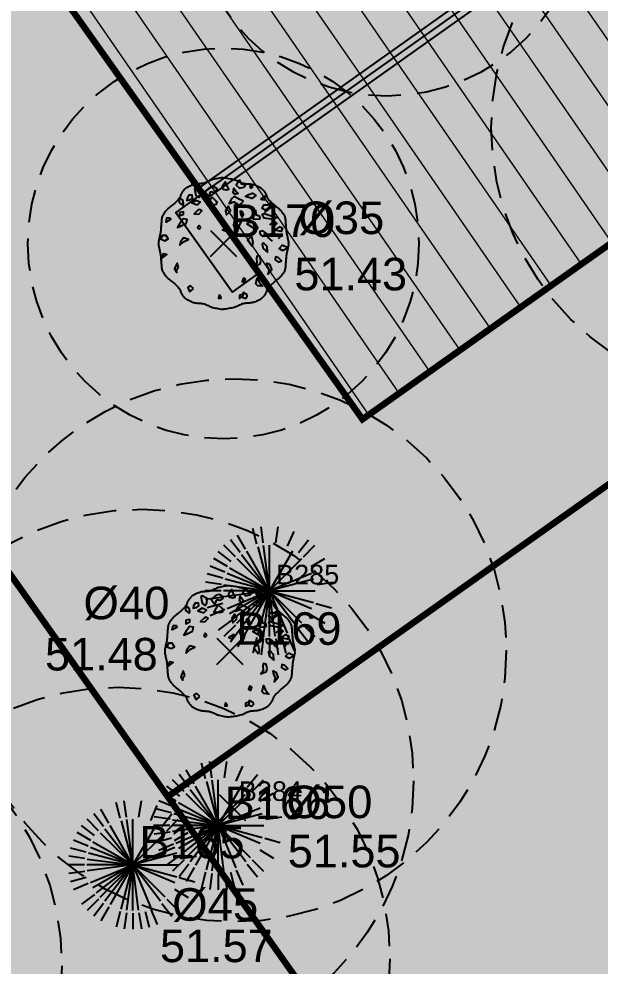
# Model space of a CAD drawing. Header units: metres. Extents: x 394605 to 1395358, y 4171135 to 6406139.
# Drawn here: x 1394499.71 to 1394508.63, y 4172471.21 to 4172485.75 of the extents above; entities that cross this region are included whole.
import ezdxf
from ezdxf.enums import TextEntityAlignment as Align

# ---------------------------------------------------------------- set-up
doc = ezdxf.new("R2010")
doc.units = ezdxf.units.M
doc.header["$LTSCALE"] = 2
doc.header["$PDMODE"] = 3
doc.header["$PDSIZE"] = 0.2
doc.linetypes.add('CACHE', pattern=[0.375, 0.25, -0.125])
doc.layers.add('C-Hab', color=7, linetype='Continuous', true_color=0xfbfcc5)
doc.layers.add('H-bati', color=7, linetype='Continuous', true_color=0x857b3d)
doc.layers.add('C-Lot', color=7, linetype='Continuous', true_color=0xeaddbe, transparency=0.5)
for name, color, linetype in [('P-Lot', 250, 'Continuous'), ('T-POINTS LEVES 2024', 7, 'Continuous'), ('T-POINTS LEVES ALTITUDES', 150, 'Continuous'), ('T-POINTS LEVES MATRICULE', 5, 'Continuous'), ('T-POINTS LEVEVES PURGE', 7, 'Continuous'), ('T-SECTION AH', 3, 'Continuous'), ('T-VEGETATION', 108, 'Continuous'), ('T-VEGETATION-TEXTE', 1, 'Continuous')]:
    doc.layers.add(name, color=color, linetype=linetype)
doc.styles.add('Arial', font='arial.ttf')
doc.styles.add('Arial 1.0', font='arial.ttf', dxfattribs={"width": 0.99, "height": 0.2})
pattern_1 = [(266.5102305065259, (379432.3446980148, 6438839.854039512), (0.5704402578887047, -0.03478738535544174), [])]

# ---------------------------------------------------------------- blocks, each defined once
blk = doc.blocks.new('TCPOINT')
at = {"color": 0}
blk.add_point((0, 0), dxfattribs=at)
at = {"layer": 'T-POINTS LEVES ALTITUDES', "style": 'Arial 1.0', "width": 0.99}
blk.add_attdef('ALT', text='', height=0.3, dxfattribs=at).set_placement((0.1, -0.1), align=Align.TOP_LEFT)
at = {"layer": 'T-POINTS LEVES MATRICULE', "style": 'Arial 1.0', "width": 0.99}
blk.add_attdef('MAT', (0.1, 0.1), '', height=0.3, dxfattribs=at)
blk = doc.blocks.new('v045')
at = {"color": 0, "linetype": 'Continuous'}
for p, q in [((-0.1937500000000227, 0.7156250000000455), (-0.2562500000000227, 0.9562500000000114)), ((-0.1000000000000227, 0.7359375000000341), (-0.1312500000000227, 0.9828125000000227)), ((0.09375, 0.7359375000000341), (0.1312500000000227, 0.9828125000000227)), ((0.2749999999999773, 0.6843750000000455), (0.375, 0.9140625)), ((-0.4500000000000455, 0.5890625000000114), (-0.6000000000000227, 0.7859375000000455)), ((-0.3687499999999773, 0.6421875000000341), (-0.4937499999999773, 0.8578125000000227)), ((0.4437500000000227, 0.5890625000000114), (0.6000000000000227, 0.7859375000000455)), ((-0.5874999999999773, 0.453125), (-0.7875000000000227, 0.6046875000000114)), ((-0.5249999999999773, 0.5250000000000341), (-0.7000000000000455, 0.7015625000000227)), ((0.5187499999999545, 0.5250000000000341), (0.6937500000000227, 0.7015625000000227)), ((-0.6437499999999545, 0.3734375000000227), (-0.8562500000000455, 0.4968750000000455)), ((0.6375000000000455, 0.3734375000000227), (0.8500000000000227, 0.4968750000000455)), ((-0.6875, 0.2859375000000455), (-0.9125000000000227, 0.3812500000000227)), ((-0.71875, 0.1953125), (-0.9562499999999545, 0.2593750000000341)), ((-0.7437499999999773, 0), (-0.9937499999999773, 0)), ((-0.7374999999999545, 0.1000000000000227), (-0.9812500000000455, 0.1328125)), ((0.7312500000000455, 0.1000000000000227), (0.9750000000000227, 0.1328125)), ((-0.7374999999999545, -0.0999999999999659), (-0.9812500000000455, -0.1328125)), ((-0.71875, -0.1953125), (-0.9562499999999545, -0.2593749999999773)), ((-0.6875, -0.2874999999999659), (-0.9125000000000227, -0.3828125)), ((0.7124999999999773, -0.1953125), (0.9500000000000455, -0.2593749999999773)), ((0.6375000000000455, -0.3734374999999659), (0.8500000000000227, -0.4984374999999659)), ((-0.5874999999999773, -0.4546874999999773), (-0.7875000000000227, -0.6046874999999545)), ((-0.5249999999999773, -0.5265624999999545), (-0.7000000000000455, -0.7015624999999659)), ((0.5187499999999545, -0.5265624999999545), (0.6937500000000227, -0.7015624999999659)), ((-0.4500000000000455, -0.5906249999999886), (-0.6000000000000227, -0.7874999999999659)), ((-0.3687499999999773, -0.6437499999999545), (-0.4937499999999773, -0.859375)), ((-0.1937500000000227, -0.7171874999999659), (-0.2562500000000227, -0.9562499999999545)), ((0.1875, -0.7171874999999659), (0.25, -0.9562499999999545)), ((0.2749999999999773, -0.6859374999999659), (0.375, -0.9156249999999773)), ((0.4437500000000227, -0.5906249999999886), (0.6000000000000227, -0.7874999999999659)), ((-0.1000000000000227, -0.7374999999999545), (-0.1312500000000227, -0.9828124999999659)), ((0, -0.7406249999999659), (0, -0.9890624999999886)), ((0.09375, -0.7374999999999545), (0.1312500000000227, -0.9828124999999659))]:
    blk.add_line(p, q, dxfattribs=at)
at = {"color": 0, "linetype": 'Continuous', "flags": 128}
for points in [[(-0.7000000000000455, 0.09062500000004547), (0, 0), (-0.3500000000000227, 0.6078125000000227)], [(-0.1812499999999773, 0.6765625000000455), (0, 0), (-0.6124999999999545, 0.3500000000000227)], [(0, 0.0078125), (0, 0), (-0.09375, 0.6953125)], [(0.3500000000000227, 0.6078125000000227), (0, 0), (0, 0.7015625000000227)], [(-0.5, 0.4953125000000114), (0, 0), (-0.6812499999999773, 0.1812500000000341)], [(-0.4312499999999773, 0.5562500000000341), (0, 0), (-0.6499999999999773, 0.2687500000000114)], [(0.6437499999999545, 0.2687500000000114), (0, 0), (0.4937499999999773, 0.4953125000000114)], [(0.6749999999999545, 0.1812500000000341), (0, 0), (0.7000000000000455, 0)], [(-0.5, -0.4968749999999886), (0, 0), (-0.7062499999999545, 0)], [(-0.6499999999999773, -0.2687499999999545), (0, 0), (-0.7000000000000455, -0.0921874999999659)], [(-0.1812499999999773, -0.6781249999999659), (0, 0), (-0.6124999999999545, -0.3515625)], [(-0.5562499999999773, -0.4281249999999659), (0, 0), (-0.3500000000000227, -0.6078124999999659)], [(-0.09375, -0.6953125), (0, 0), (-0.4312499999999773, -0.5578124999999545)], [(0, -0.7015624999999659), (0, 0), (-0.01250000000004547, 0)], [(0.4249999999999545, -0.5578124999999545), (0, 0), (0.6437499999999545, -0.2687499999999545)], [(0.4937499999999773, -0.4968749999999886), (0, 0), (0.6749999999999545, -0.1812499999999773)], [(0.08749999999997726, -0.6953125), (0, 0), (0.2687499999999545, -0.6484375)], [(0.006250000000022737, 0), (0, 0), (0, -0.009374999999977263)]]:
    blk.add_lwpolyline(points, dxfattribs=at)
blk = doc.blocks.new('v025')
blk.add_line((0, 0), (0, 0))
at = {"color": 0, "linetype": 'Continuous'}
blk.add_line((0.6658450745636628, -0.3376806967657444), (0.6995950745637174, -0.4079931967657444), dxfattribs=at)
at = {"color": 0, "linetype": 'Continuous', "flags": 128}
for points in [[(-0.002404925436280791, 1.010006803234262), (-0.0188050454637505, 1.008544183206823), (-0.03772162639654653, 1.006245657829595), (-0.05841649951037198, 1.0032452291602), (-0.08015149608092997, 0.9996768992562011), (-0.102188447384151, 0.9956746701752763), (-0.1237891846955108, 0.9913725439749896), (-0.1442155392908262, 0.9869045227130187), (-0.162729342445914, 0.9824046084468705), (-0.1785924254362499, 0.9780068032342797), (-0.1903041023909964, 0.9738940631793866), (-0.2035636188519447, 0.9683386790916302), (-0.2179327032140463, 0.9617649050861132), (-0.2329730838724799, 0.9545969952781661), (-0.2482464892223106, 0.9472592037829486), (-0.2633146476584898, 0.9401757847157342), (-0.2777392875761961, 0.9337709921917394), (-0.2910821373703811, 0.928469080326181), (-0.3029049254363372, 0.9246943032342756), (-0.3160216092496739, 0.922014433549748), (-0.331398581129065, 0.9200365957582335), (-0.3483887217325901, 0.9185565717527879), (-0.3663449117188975, 0.9173701434262966), (-0.3846200317462944, 0.9162730926718154), (-0.4025669624733155, 0.9150612013824002), (-0.4195385845583814, 0.9135302514509931), (-0.4348877786599132, 0.9114760247705931), (-0.4479674254363317, 0.908694303234256), (-0.4605134645310045, 0.9049163111217808), (-0.4748866641194809, 0.8999784681862479), (-0.4905021476585034, 0.8940843495305444), (-0.506775038605042, 0.8874375302575572), (-0.5231204604157256, 0.8802415854702303), (-0.5389535365474103, 0.8727000902712803), (-0.5536893904568387, 0.8650166197637645), (-0.5667431456009808, 0.8573947490504565), (-0.577529925436238, 0.8500380532342433), (-0.5848918938861516, 0.8438738085497448), (-0.5928886359987473, 0.8361523364990262), (-0.6012614069177289, 0.8272492800861073), (-0.6097514617873685, 0.8175402823151785), (-0.6181000557518246, 0.8074009861903733), (-0.6260484439548009, 0.7972070347157114), (-0.6333378815405695, 0.7873340708954402), (-0.6397096236530615, 0.7781577377335793), (-0.6449049254363217, 0.7700536782342624), (-0.6483631730357047, 0.7634981012452613), (-0.6517560914170417, 0.7556009604701899), (-0.65511094395481, 0.7467510161972086), (-0.6584549940233728, 0.7373370287143644), (-0.6618155049973211, 0.7277477583097038), (-0.665219740251132, 0.7183719652712739), (-0.6686949631591688, 0.7095984098871781), (-0.6722684370960224, 0.7018158524455202), (-0.6759674254362835, 0.6954130532342333), (-0.6847966435433364, 0.6837404280627766), (-0.6959715406626401, 0.6710274222328962), (-0.7088979809917646, 0.6576375902712925), (-0.722981828728507, 0.6439344867047794), (-0.7376289480699825, 0.630281666060057), (-0.7522452032139881, 0.6170426828638824), (-0.7662364583580938, 0.6045810916430128), (-0.7790085776997557, 0.5932604469242619), (-0.7899674254363163, 0.5834443032342733), (-0.7974823431317191, 0.5769521050175399), (-0.8064108410741255, 0.5697000045374239), (-0.8163285365474167, 0.561884118049079), (-0.8268110468354735, 0.5537005618076591), (-0.8374339892222906, 0.5453454520682612), (-0.8477729809917491, 0.537014905086096), (-0.8574036394279574, 0.5289050371163171), (-0.8659015818149101, 0.5212119644139648), (-0.8728424254362608, 0.5141318032342497), (-0.880152953557058, 0.5056291454839084), (-0.8883127615131343, 0.4954948004907465), (-0.8969766846954599, 0.4841329606416593), (-0.905799558495346, 0.4719478183234287), (-0.9144362183031944, 0.459343565922893), (-0.9225414995103165, 0.4467243958268341), (-0.9297702375075687, 0.4344945004222041), (-0.9357772676859213, 0.4230580720957278), (-0.9402174254363445, 0.4128193032342438), (-0.9434918595926547, 0.4019952077267135), (-0.9461675283170052, 0.3891987613961305), (-0.9483354809917728, 0.3749749745305735), (-0.9500867670000162, 0.3598688574180642), (-0.9515124357243394, 0.3444254203467381), (-0.9527035365474603, 0.3291896736046169), (-0.9537511188519829, 0.3147066274797794), (-0.954746232020625, 0.3015212922603041), (-0.9557799254363317, 0.2901786782342697), (-0.956816705271649, 0.2794071804633518), (-0.9578519418972746, 0.2669291497705899), (-0.9588979809917646, 0.2532336550860919), (-0.959967168234698, 0.2388097653398518), (-0.9610718493046306, 0.2241465494619774), (-0.9622243698808006, 0.2097330763824061), (-0.9634370756421049, 0.1960584150312457), (-0.9647223122675541, 0.1836116343384901), (-0.9660924254362726, 0.1728818032342474), (-0.9676764446406878, 0.1635139191464532), (-0.969820134626957, 0.1527315546060208), (-0.9723609439548682, 0.1409385161971954), (-0.975136321183868, 0.1285386105045063), (-0.9779837148738579, 0.1159356441121417), (-0.9807405735845123, 0.103533423604631), (-0.9832443458752778, 0.09173575556621927), (-0.9853324803059422, 0.0809464465813221), (-0.9868424254362935, 0.07156930323424149), (-0.9881911051344332, 0.0647137219585261), (-0.9903309370961324, 0.05632187525071686), (-0.9928401106215006, 0.04693735878981897), (-0.9952968150109882, 0.03710376825483763), (-0.9972792395651595, 0.02736469932477803), (-0.998365573584465, 0.0182637476787022), (-0.9981340063691277, 0.0103445089955585), (-0.9961627272195983, 0.004150578954408957), (-0.9920299254363272, 0.0002255532342587685), (-0.9961627272195983, -0.00369947248589142), (-0.9981340063691277, -0.009893402527040962), (-0.998365573584465, -0.01781264121018467), (-0.9972792395651595, -0.02691359285626049), (-0.9952968150109882, -0.0366526617863201), (-0.9928401106215006, -0.04648625232130144), (-0.9903309370961324, -0.05587076878219932), (-0.9881911051344332, -0.06426261549000856), (-0.9868424254362935, -0.07111819676572395), (-0.9853324803059422, -0.08049534011280457), (-0.9832443458752778, -0.09128464909770173), (-0.9807405735845123, -0.1030823171361135), (-0.9779837148738579, -0.1154845376436242), (-0.975136321183868, -0.1280875040359888), (-0.9723609439548682, -0.1404874097286779), (-0.969820134626957, -0.1522804481375033), (-0.9676764446406878, -0.1630628126779357), (-0.9660924254362726, -0.1724306967657299), (-0.9647223122675541, -0.1831605278699726), (-0.9634370756421049, -0.1956073085627281), (-0.9622243698808006, -0.2092819699138886), (-0.9610718493046306, -0.2236954429934599), (-0.959967168234698, -0.2383586588713342), (-0.9588979809917646, -0.2527825486175743), (-0.9578519418972746, -0.2664780433020724), (-0.956816705271649, -0.2789560739948342), (-0.9557799254363317, -0.2897275717657521), (-0.954746232020625, -0.3010701857917866), (-0.9537511188519829, -0.3142555210112619), (-0.9527035365474603, -0.3287385671360994), (-0.9515124357243394, -0.3439743138782205), (-0.9500867670000162, -0.3594177509495466), (-0.9483354809917728, -0.374523868062056), (-0.9461675283170052, -0.388747654927613), (-0.9434918595926547, -0.401544101258196), (-0.9402174254363445, -0.4123681967657262), (-0.9357772676859213, -0.4226069656272102), (-0.9297702375075687, -0.4340433939536865), (-0.9225414995103165, -0.4462732893583166), (-0.9144362183031944, -0.4588924594543755), (-0.905799558495346, -0.4714967118549112), (-0.8969766846954599, -0.4836818541731418), (-0.8883127615131343, -0.4950436940222289), (-0.880152953557058, -0.5051780390153908), (-0.8728424254362608, -0.5136806967657321), (-0.8659015818149101, -0.5207608579454472), (-0.8574036394279574, -0.5284539306477996), (-0.8477729809917491, -0.5365637986175784), (-0.8374339892222906, -0.5448943455997437), (-0.8268110468354735, -0.5532494553391416), (-0.8163285365474167, -0.5614330115805615), (-0.8064108410741255, -0.5692488980689063), (-0.7974823431317191, -0.5765009985490224), (-0.7899674254363163, -0.5829931967657558), (-0.7790085776997557, -0.5928093404557444), (-0.7662364583580938, -0.6041299851744952), (-0.7522452032139881, -0.6165915763953649), (-0.7376289480699825, -0.6298305595915394), (-0.722981828728507, -0.6434833802362618), (-0.7088979809917646, -0.657186483802775), (-0.6959715406626401, -0.6705763157643787), (-0.6847966435433364, -0.683289321594259), (-0.6759674254362835, -0.6949619467657158), (-0.6722684370960224, -0.7013647459770027), (-0.6686949631591688, -0.7091473034186606), (-0.665219740251132, -0.7179208588027564), (-0.6618155049973211, -0.7272966518411863), (-0.6584549940233728, -0.7368859222458468), (-0.65511094395481, -0.7462999097286911), (-0.6517560914170417, -0.7551498540016723), (-0.6483631730357047, -0.7630469947767438), (-0.6449049254363217, -0.7696025717657449), (-0.6397096236530615, -0.7777066312650618), (-0.6333378815405695, -0.7868829644269226), (-0.6260484439548009, -0.7967559282471939), (-0.6181000557518246, -0.8069498797218557), (-0.6097514617873685, -0.817089175846661), (-0.6012614069177289, -0.8267981736175898), (-0.5928886359987473, -0.8357012300305087), (-0.5848918938861516, -0.8434227020812273), (-0.577529925436238, -0.8495869467657258), (-0.5667431456009808, -0.856943642581939), (-0.5536893904568387, -0.864565513295247), (-0.5389535365474103, -0.8722489838027627), (-0.5231204604157256, -0.8797904790017128), (-0.506775038605042, -0.8869864237890397), (-0.4905021476585034, -0.8936332430620268), (-0.4748866641194809, -0.8995273617177304), (-0.4605134645310045, -0.9044652046532633), (-0.4479674254363317, -0.9082431967657385), (-0.4348877786599132, -0.9110249183020755), (-0.4195385845583814, -0.9130791449824756), (-0.4025669624733155, -0.9146100949138827), (-0.3846200317462944, -0.9158219862032979), (-0.3663449117188975, -0.9169190369577791), (-0.3483887217325901, -0.9181054652842704), (-0.331398581129065, -0.919585489289716), (-0.3160216092496739, -0.9215633270812305), (-0.3029049254363372, -0.9242431967657581), (-0.2910821373703811, -0.9280179738576635), (-0.2777392875761961, -0.9333198857232219), (-0.2633146476584898, -0.9397246782472166), (-0.2482464892223106, -0.946808097314431), (-0.2329730838724799, -0.9541458888096486), (-0.2179327032140463, -0.9613137986175957), (-0.2035636188519447, -0.9678875726231126), (-0.1903041023909964, -0.9734429567108691), (-0.1785924254362499, -0.9775556967657621), (-0.162729342445914, -0.981953501978353), (-0.1442155392908262, -0.9864534162445011), (-0.1237891846955108, -0.9909214375064721), (-0.102188447384151, -0.9952235637067588), (-0.08015149608092997, -0.9992257927876835), (-0.05841649951037198, -1.002794122691682), (-0.03772162639654653, -1.005794551361078), (-0.0188050454637505, -1.008093076738305), (-0.002404925436280791, -1.009555696765744)], [(0.001970074563701019, 1.010006803234262), (0.01837019459117073, 1.008544183206823), (0.03728677552396675, 1.006245657829595), (0.0579816486377922, 1.0032452291602), (0.0797166452083502, 0.9996768992562011), (0.1017535965115712, 0.9956746701752763), (0.123354333822931, 0.9913725439749896), (0.1437806884182464, 0.9869045227130187), (0.1622944915733342, 0.9824046084468705), (0.1781575745636701, 0.9780068032342797), (0.1898692515184166, 0.9738940631793866), (0.203128767979365, 0.9683386790916302), (0.2174978523414666, 0.9617649050861132), (0.2325382329999002, 0.9545969952781661), (0.2478116383497309, 0.9472592037829486), (0.26287979678591, 0.9401757847157342), (0.2773044367036164, 0.9337709921917394), (0.2906472864978014, 0.928469080326181), (0.3024700745637574, 0.9246943032342756), (0.3155867583770942, 0.922014433549748), (0.3309637302564852, 0.9200365957582335), (0.3479538708600103, 0.9185565717527879), (0.3659100608463177, 0.9173701434262966), (0.3841851808737147, 0.9162730926718154), (0.4021321116007357, 0.9150612013824002), (0.4191037336858017, 0.9135302514509931), (0.4344529277873335, 0.9114760247705931), (0.4070950745636992, 0.8773193032342306), (0.4239700745637265, 0.8506005532342442), (0.4464700745637629, 0.8674755532342715), (0.4352200745637447, 0.9124755532342306), (0.447532574563752, 0.908694303234256), (0.4600786136584247, 0.9049163111217808), (0.4744518132469011, 0.8999784681862479), (0.4900672967859236, 0.8940843495305444), (0.5063401877324623, 0.8874375302575572), (0.5226856095431458, 0.8802415854702303), (0.5385186856748305, 0.8727000902712803), (0.553254539584259, 0.8650166197637645), (0.566308294728401, 0.8573947490504565), (0.5770950745636583, 0.8500380532342433), (0.5844570430135718, 0.8438738085497448), (0.5924537851261675, 0.8361523364990262), (0.6008265560451491, 0.8272492800861073), (0.6093166109147887, 0.8175402823151785), (0.6176652048792448, 0.8074009861903733), (0.6256135930822211, 0.7972070347157114), (0.6329030306679897, 0.7873340708954402), (0.6392747727804817, 0.7781577377335793), (0.644470074563742, 0.7700536782342624), (0.6479283221631249, 0.7634981012452613), (0.6513212405444619, 0.7556009604701899), (0.6546760930822302, 0.7467510161972086), (0.658020143150793, 0.7373370287143644), (0.6613806541247413, 0.7277477583097038), (0.6647848893785522, 0.7183719652712739), (0.668260112286589, 0.7095984098871781), (0.6718335862234426, 0.7018158524455202), (0.6755325745637037, 0.6954130532342333), (0.6843617926707566, 0.6837404280627766), (0.6955366897900603, 0.6710274222328962), (0.7084631301191848, 0.6576375902712925), (0.7225469778559273, 0.6439344867047794), (0.7371940971974027, 0.630281666060057), (0.7518103523414084, 0.6170426828638824), (0.7658016074855141, 0.6045810916430128), (0.778573726827176, 0.5932604469242619), (0.7895325745637365, 0.5834443032342733), (0.7970474922591393, 0.5769521050175399), (0.8059759902015458, 0.5697000045374239), (0.8158936856748369, 0.561884118049079), (0.8263761959628937, 0.5537005618076591), (0.8369991383497108, 0.5453454520682612), (0.8473381301191694, 0.537014905086096), (0.8569687885553776, 0.5289050371163171), (0.8654667309423303, 0.5212119644139648), (0.872407574563681, 0.5141318032342497), (0.8797181026844783, 0.5056291454839084), (0.8878779106405545, 0.4954948004907465), (0.8965418338228801, 0.4841329606416593), (0.9053647076227662, 0.4719478183234287), (0.9140013674306147, 0.459343565922893), (0.9221066486377367, 0.4467243958268341), (0.9293353866349889, 0.4344945004222041), (0.9353424168133415, 0.4230580720957278), (0.9397825745637647, 0.4128193032342438), (0.9430570087200749, 0.4019952077267135), (0.9457326774444255, 0.3891987613961305), (0.947900630119193, 0.3749749745305735), (0.9496519161274364, 0.3598688574180642), (0.9510775848517596, 0.3444254203467381), (0.9522686856748805, 0.3291896736046169), (0.9533162679794032, 0.3147066274797794), (0.9543113811480453, 0.3015212922603041), (0.955345074563752, 0.2901786782342697), (0.9563818543990692, 0.2794071804633518), (0.9574170910246949, 0.2669291497705899), (0.9584631301191848, 0.2532336550860919), (0.9595323173621182, 0.2388097653398518), (0.9606369984320509, 0.2241465494619774), (0.9617895190082209, 0.2097330763824061), (0.9630022247695251, 0.1960584150312457), (0.9642874613949743, 0.1836116343384901), (0.9656575745636928, 0.1728818032342474), (0.967241593768108, 0.1635139191464532), (0.9693852837543773, 0.1527315546060208), (0.9719260930822884, 0.1409385161971954), (0.9747014703112882, 0.1285386105045063), (0.9775488640012782, 0.1159356441121417), (0.9803057227119325, 0.103533423604631), (0.982809495002698, 0.09173575556621927), (0.9848976294333625, 0.0809464465813221), (0.9864075745637138, 0.07156930323424149), (0.9877562542618534, 0.0647137219585261), (0.9898960862235526, 0.05632187525071686), (0.9924052597489208, 0.04693735878981897), (0.9948619641384084, 0.03710376825483763), (0.9968443886925797, 0.02736469932477803), (0.9979307227118852, 0.0182637476787022), (0.997699155496548, 0.0103445089955585), (0.9957278763470185, 0.004150578954408957), (0.9915950745637474, 0.0002255532342587685), (0.9957278763470185, -0.00369947248589142), (0.997699155496548, -0.009893402527040962), (0.9979307227118852, -0.01781264121018467), (0.9968443886925797, -0.02691359285626049), (0.9948619641384084, -0.0366526617863201), (0.9924052597489208, -0.04648625232130144), (0.9898960862235526, -0.05587076878219932), (0.9877562542618534, -0.06426261549000856), (0.9864075745637138, -0.07111819676572395), (0.9848976294333625, -0.08049534011280457), (0.982809495002698, -0.09128464909770173), (0.9803057227119325, -0.1030823171361135), (0.9775488640012782, -0.1154845376436242), (0.9747014703112882, -0.1280875040359888), (0.9719260930822884, -0.1404874097286779), (0.9693852837543773, -0.1522804481375033), (0.967241593768108, -0.1630628126779357), (0.9656575745636928, -0.1724306967657299), (0.9642874613949743, -0.1831605278699726), (0.9630022247695251, -0.1956073085627281), (0.9617895190082209, -0.2092819699138886), (0.9606369984320509, -0.2236954429934599), (0.9595323173621182, -0.2383586588713342), (0.9584631301191848, -0.2527825486175743), (0.9574170910246949, -0.2664780433020724), (0.9563818543990692, -0.2789560739948342), (0.955345074563752, -0.2897275717657521), (0.9543113811480453, -0.3010701857917866), (0.9533162679794032, -0.3142555210112619), (0.9522686856748805, -0.3287385671360994), (0.9510775848517596, -0.3439743138782205), (0.9496519161274364, -0.3594177509495466), (0.947900630119193, -0.374523868062056), (0.9457326774444255, -0.388747654927613), (0.9430570087200749, -0.401544101258196), (0.9397825745637647, -0.4123681967657262), (0.9353424168133415, -0.4226069656272102), (0.9293353866349889, -0.4340433939536865), (0.9221066486377367, -0.4462732893583166), (0.9140013674306147, -0.4588924594543755), (0.9053647076227662, -0.4714967118549112), (0.8965418338228801, -0.4836818541731418), (0.8878779106405545, -0.4950436940222289), (0.8797181026844783, -0.5051780390153908), (0.872407574563681, -0.5136806967657321), (0.8654667309423303, -0.5207608579454472), (0.8569687885553776, -0.5284539306477996), (0.8473381301191694, -0.5365637986175784), (0.8369991383497108, -0.5448943455997437), (0.8263761959628937, -0.5532494553391416), (0.8158936856748369, -0.5614330115805615), (0.8059759902015458, -0.5692488980689063), (0.7970474922591393, -0.5765009985490224), (0.7895325745637365, -0.5829931967657558), (0.778573726827176, -0.5928093404557444), (0.7658016074855141, -0.6041299851744952), (0.7518103523414084, -0.6165915763953649), (0.7371940971974027, -0.6298305595915394), (0.7225469778559273, -0.6434833802362618), (0.7084631301191848, -0.657186483802775), (0.6955366897900603, -0.6705763157643787), (0.6843617926707566, -0.683289321594259), (0.6755325745637037, -0.6949619467657158), (0.6718335862234426, -0.7013647459770027), (0.668260112286589, -0.7091473034186606), (0.6647848893785522, -0.7179208588027564), (0.6613806541247413, -0.7272966518411863), (0.658020143150793, -0.7368859222458468), (0.6546760930822302, -0.7462999097286911), (0.6513212405444619, -0.7551498540016723), (0.6479283221631249, -0.7630469947767438), (0.644470074563742, -0.7696025717657449), (0.6392747727804817, -0.7777066312650618), (0.6329030306679897, -0.7868829644269226), (0.6256135930822211, -0.7967559282471939), (0.6176652048792448, -0.8069498797218557), (0.6093166109147887, -0.817089175846661), (0.6008265560451491, -0.8267981736175898), (0.5924537851261675, -0.8357012300305087), (0.5844570430135718, -0.8434227020812273), (0.5770950745636583, -0.8495869467657258), (0.566308294728401, -0.856943642581939), (0.553254539584259, -0.864565513295247), (0.5385186856748305, -0.8722489838027627), (0.5226856095431458, -0.8797904790017128), (0.5063401877324623, -0.8869864237890397), (0.4900672967859236, -0.8936332430620268), (0.4744518132469011, -0.8995273617177304), (0.4600786136584247, -0.9044652046532633), (0.447532574563752, -0.9082431967657385), (0.4344529277873335, -0.9110249183020755), (0.4191037336858017, -0.9130791449824756), (0.4021321116007357, -0.9146100949138827), (0.3841851808737147, -0.9158219862032979), (0.3659100608463177, -0.9169190369577791), (0.3479538708600103, -0.9181054652842704), (0.3309637302564852, -0.919585489289716), (0.3155867583770942, -0.9215633270812305), (0.3024700745637574, -0.9242431967657581), (0.2906472864978014, -0.9280179738576635), (0.2773044367036164, -0.9333198857232219), (0.26287979678591, -0.9397246782472166), (0.2478116383497309, -0.946808097314431), (0.2325382329999002, -0.9541458888096486), (0.2174978523414666, -0.9613137986175957), (0.203128767979365, -0.9678875726231126), (0.1898692515184166, -0.9734429567108691), (0.1781575745636701, -0.9775556967657621), (0.1622944915733342, -0.981953501978353), (0.1437806884182464, -0.9864534162445011), (0.123354333822931, -0.9909214375064721), (0.1017535965115712, -0.9952235637067588), (0.0797166452083502, -0.9992257927876835), (0.0579816486377922, -1.002794122691682), (0.03728677552396675, -1.005794551361078), (0.01837019459117073, -1.008093076738305), (0.001970074563701019, -1.009555696765744)], [(0.7502200745636856, 0.257163053234251), (0.778345074563731, 0.2641943032342624), (0.817720074563681, 0.3091943032342783), (0.7670950745637128, 0.3359130532342647), (0.7052200745637265, 0.2824755532342351)], [(0.7502200745636856, 0.03497555323423285), (0.6827200745636901, 0.09685055323427605), (0.7277200745637629, 0.1488818032342465), (0.8120950745636719, 0.1235693032342624), (0.9020950745637037, 0.1404443032342328), (0.8402200745637174, 0.07013180323423285)], [(0.3002200745637538, -0.7764306967657149), (0.2439700745636628, -0.8003369467657535), (0.2439700745636628, -0.8439306967657672), (0.2945950745637447, -0.8143994467657194)]]:
    blk.add_lwpolyline(points, dxfattribs=at)
for points in [[(-0.1554049254363008, 0.8731005532342806), (-0.206029925436269, 0.8632568032342647), (-0.2791549254362735, 0.8027880532342806), (-0.2791549254362735, 0.7929443032342647), (-0.2285299254363053, 0.7212255532342624), (-0.2116549254362781, 0.7577880532342647), (-0.2004049254362599, 0.7929443032342647), (-0.1722799254363281, 0.7929443032342647), (-0.1497799254362917, 0.784506803234251), (-0.1047799254363326, 0.8112255532342374), (-0.09915492543632354, 0.8379443032342806)], [(0.04709507456368556, 0.8238818032342579), (0.08084507456374013, 0.8323193032342715), (0.03584507456366737, 0.9293505532342579), (0.03022007456365827, 0.9476318032342306), (-0.0204049254363099, 0.8773193032342306), (-0.009154925436291705, 0.8323193032342715)], [(0.3114700745636583, 0.8674755532342715), (0.3395950745637037, 0.8956005532342601), (0.2833450745637265, 0.9124755532342306), (0.2439700745636628, 0.9743505532342738), (0.1933450745636947, 0.8956005532342601), (0.2439700745636628, 0.8506005532342442)], [(-0.5097799254363053, 0.6748193032342442), (-0.4760299254362508, 0.6973193032342806), (-0.4816549254362599, 0.7423193032342397), (-0.5322799254363417, 0.7423193032342397), (-0.5547799254362644, 0.6973193032342806), (-0.5604049254362735, 0.6607568032342783)], [(-0.4422799254363099, 0.8477880532342397), (-0.4254049254362826, 0.7395068032342351), (-0.3804049254363235, 0.7057568032342374), (-0.3522799254362781, 0.7395068032342351), (-0.346654925436269, 0.8112255532342374), (-0.4254049254362826, 0.854819303234251)], [(0.1708450745636583, 0.7507568032342533), (0.1595950745637538, 0.7774755532342397), (0.1483450745637356, 0.7774755532342397), (0.1595950745637538, 0.8477880532342397), (0.2102200745637219, 0.7774755532342397), (0.2270950745637492, 0.7676318032342806)], [(0.3902200745636719, 0.7549755532342601), (0.4464700745637629, 0.7718505532342306), (0.497095074563731, 0.7381005532342328), (0.4352200745637447, 0.6931005532342738), (0.3395950745637037, 0.7198193032342601)], [(-0.6222799254362599, 0.6635693032342829), (-0.6785299254362371, 0.6987255532342829), (-0.6785299254362371, 0.6298193032342851), (-0.6222799254362599, 0.5848193032342692), (-0.6110299254362417, 0.6115380532342556)], [(-0.4141549254362644, 0.5974755532342328), (-0.3916549254363417, 0.5974755532342328), (-0.3579049254362872, 0.6340380532342351), (-0.4254049254362826, 0.6607568032342783), (-0.487279925436269, 0.624194303234276)], [(-0.1947799254362508, 0.6059130532342465), (-0.1554049254363008, 0.5960693032342306), (-0.1047799254363326, 0.6059130532342465), (-0.09915492543632354, 0.6396630532342442), (-0.1160299254362371, 0.6579443032342738), (-0.1722799254363281, 0.7113818032342465), (-0.1947799254362508, 0.6931005532342738), (-0.2341549254363144, 0.6227880532342738), (-0.2454049254363326, 0.5960693032342306)], [(0.3058450745637629, 0.6509130532342624), (0.2327200745637583, 0.6874755532342647), (0.1652200745637629, 0.7212255532342624), (0.1202200745636901, 0.679038053234251), (0.08647007456374922, 0.6157568032342624), (0.1595950745637538, 0.6424755532342488), (0.255220074563681, 0.5791943032342601), (0.2664700745636992, 0.6073193032342488)], [(0.5702200745637356, 0.6818505532342556), (0.6320950745637219, 0.6720068032342397), (0.637720074563731, 0.7268505532342715)], [(0.6883450745636992, 0.5932568032342829), (0.7333450745636583, 0.6298193032342851), (0.6939700745637083, 0.548256803234267), (0.6433450745637401, 0.5145068032342692), (0.5927200745636583, 0.5398193032342533), (0.6208450745637037, 0.5932568032342829)], [(-0.6729049254363417, 0.477944303234267), (-0.6729049254363417, 0.4245068032342374), (-0.6110299254362417, 0.4512255532342806), (-0.6110299254362417, 0.4877880532342829)], [(-0.3691549254363053, 0.5243505532342851), (-0.3916549254363417, 0.5116943032342647), (-0.447904925436319, 0.4582568032342351), (-0.3804049254363235, 0.4512255532342806), (-0.3297799254362417, 0.503256803234251)], [(0.114595074563681, 0.5018505532342488), (0.07522007456373103, 0.5721630532342488), (0.03022007456365827, 0.5018505532342488), (0.04709507456368556, 0.4399755532342624)], [(0.2945950745637447, 0.4877880532342829), (0.255220074563681, 0.4962255532342397), (0.2608450745636901, 0.4512255532342806), (0.2889700745637356, 0.4062255532342647), (0.3058450745637629, 0.442788053234267)], [(0.5645950745637265, 0.3809130532342806), (0.5589700745637174, 0.4160693032342806), (0.5083450745637492, 0.432944303234251), (0.497095074563731, 0.5046630532342533), (0.4464700745637629, 0.4512255532342806), (0.4633450745636765, 0.372475553234267)], [(0.5927200745636583, 0.4512255532342806), (0.6264700745637128, 0.4596630532342374), (0.7614700745637037, 0.4160693032342806), (0.8345950745637083, 0.397788053234251), (0.7333450745636583, 0.372475553234267), (0.6264700745637128, 0.3907568032342397)], [(-0.8191549254362371, 0.3963818032342488), (-0.8135299254363417, 0.3668505532342579), (-0.8810299254363372, 0.3288818032342533), (-0.869779925436319, 0.3963818032342488)], [(-0.5716549254362917, 0.307788053234276), (-0.5547799254362644, 0.3710693032342647), (-0.6166549254362508, 0.3795068032342783), (-0.6729049254363417, 0.2993505532342624), (-0.7066549254362826, 0.2473193032342351), (-0.6616549254363235, 0.2641943032342624)], [(0.215845074563731, 0.186850553234251), (0.2439700745636628, 0.2838818032342374), (0.2720950745637083, 0.3288818032342533), (0.1708450745636583, 0.362631803234251), (0.1539700745637447, 0.2838818032342374), (0.1820950745636765, 0.2135693032342374)], [(0.4745950745636947, 0.2149755532342397), (0.4802200745637037, 0.1798193032342397), (0.5252200745636628, 0.2402880532342806), (0.4745950745636947, 0.3218505532342419), (0.395845074563681, 0.3218505532342419), (0.356470074563731, 0.3035693032342692), (0.4352200745637447, 0.2585693032342533)], [(-0.346654925436269, 0.2487255532342374), (-0.3747799254363144, 0.2782568032342851), (-0.3972799254362371, 0.2402880532342806), (-0.3747799254363144, 0.2177880532342442)], [(0.03022007456365827, 0.1938818032342624), (0.06397007456371284, 0.2388818032342783), (0.06397007456371284, 0.2599755532342556), (-0.0147799254363008, 0.2121630532342351)], [(0.5814700745637538, 0.1235693032342624), (0.6039700745636765, 0.1066943032342351), (0.6602200745636537, 0.1559130532342579), (0.6039700745636765, 0.1938818032342624), (0.5589700745637174, 0.1854443032342488), (0.5589700745637174, 0.1587255532342624)], [(0.9077200745637128, 0.2388818032342783), (0.8852200745636765, 0.1854443032342488), (0.7895950745637492, 0.2051318032342806), (0.8627200745637538, 0.257163053234251)], [(-0.8979049254362508, 0.04341305323424649), (-0.8472799254362826, 0.07013180323423285), (-0.8810299254363372, 0.1235693032342624), (-0.9372799254363144, 0.1235693032342624), (-0.9654049254362462, 0.07013180323423285)], [(-0.6616549254363235, 0.01950680323426468), (-0.6672799254363326, -0.02549319676575124), (-0.6110299254362417, 0.02653805323427605), (-0.5379049254362371, 0.06310055323427832), (-0.6110299254362417, 0.08560055323425786)], [(0.4408450745637538, -0.04377444676572395), (0.4014700745636901, 0.009663053234248764), (0.3677200745637492, 0.05325680323426241), (0.4295950745637356, 0.1123193032342442), (0.4520950745636583, 0.01810055323426241)], [(0.6152200745636947, 0.01106930323425104), (0.5927200745636583, -0.01283694676573077), (0.6095950745636856, -0.07752444676572168), (0.677095074563681, -0.1337744467657558), (0.6714700745636719, -0.0465869467657285)], [(0.9020950745637037, -0.02689944676575351), (0.8570950745637447, -0.07471194676571713), (0.9077200745637128, -0.1056494467657672), (0.9864700745637265, -0.0676806967657626)], [(-0.9485299254363326, -0.2308056967657421), (-0.869779925436319, -0.1689306967657558), (-0.9260299254362963, -0.1590869467657399)], [(0.5758450745637447, -0.2659619467657421), (0.5589700745637174, -0.1956494467657421), (0.5195950745636537, -0.1872119467657285), (0.5083450745637492, -0.2223681967657285), (0.5139700745637583, -0.3011181967657421), (0.4745950745636947, -0.3461181967657581), (0.5645950745637265, -0.3109619467657581)], [(0.8402200745637174, -0.2139306967657149), (0.8008450745636537, -0.2040869467657558), (0.7952200745637583, -0.2490869467657149), (0.8458450745637265, -0.2842431967657149), (0.8908450745636856, -0.2659619467657421)], [(-0.6897799254362553, -0.3643994467657308), (-0.7122799254362917, -0.3011181967657421), (-0.7516549254362417, -0.3911181967657171), (-0.7179049254363008, -0.4431494467657444), (-0.7235299254363099, -0.4164306967657581)], [(0.6602200745636537, -0.3011181967657421), (0.6658450745636628, -0.3376806967657444), (0.6995950745637174, -0.4079931967657444), (0.6827200745636901, -0.4698681967657308), (0.7445950745636765, -0.3981494467657285), (0.7164700745637447, -0.3278369467657285)], [(0.3227200745636765, -0.6006494467657149), (0.3395950745637037, -0.5500244467657467), (0.3058450745637629, -0.5317431967657171), (0.2889700745637356, -0.5823681967657421)], [(0.5477200745636992, -0.5950244467657626), (0.5983450745636674, -0.6554931967657467), (0.5252200745636628, -0.6484619467657353), (0.497095074563731, -0.621743196765749), (0.5195950745636537, -0.5261181967657649)], [(-0.4591549254363372, -0.692055696765749), (-0.5041549254362963, -0.6484619467657353), (-0.5491549254362553, -0.6737744467657194), (-0.5210299254363235, -0.7370556967657649), (-0.4985299254362872, -0.727211946765749)], [(-0.04290492543634628, -0.8087744467657672), (-0.06540492543626897, -0.7933056967657421), (-0.07665492543628716, -0.8368994467657558), (-0.03727992543633718, -0.8368994467657558)], [(0.3620950745637401, -0.7890869467657353), (0.3002200745637538, -0.7539306967657353), (0.2945950745637447, -0.8242431967657353), (0.3395950745637037, -0.8425244467657649), (0.3620950745637401, -0.8158056967657217)]]:
    blk.add_lwpolyline(points, close=True, dxfattribs=at)
blk = doc.blocks.new('Maison2')
at = {"layer": 'C-Hab', "lineweight": 9, "true_color": 0x939598}
h = blk.add_hatch(dxfattribs=at)
h.set_pattern_fill('ANSI31', color=252, scale=0.18, angle=225)
h.set_pattern_definition(pattern_1)
h.paths.add_polyline_path([(379603.4042770808, 6438837.219723043), (379591.4384184218, 6438838.146923824), (379591.1193268389, 6438833.893557445), (379603.084215294, 6438832.981797658)])
h = blk.add_hatch(dxfattribs=at)
h.set_pattern_fill('ANSI31', color=252, scale=0.18, angle=225)
h.set_pattern_definition(pattern_1)
h.paths.add_polyline_path([(379603.0842152924, 6438832.98179766), (379591.1193268391, 6438833.89355745), (379590.8002352559, 6438829.640191077), (379602.7666991908, 6438828.743675022)])
h = blk.add_hatch(color=252, dxfattribs=at)
h.dxf.hatch_style = 1
h.paths.add_polyline_path([(379603.582769862, 6438832.943806333), (379603.0842152923, 6438832.981797662), (379602.9721031893, 6438831.485354366), (379603.4687958747, 6438831.448142624)])
at = {"layer": 'C-Hab', "color": 251, "true_color": 0x636466, "const_width": 0.1, "flags": 128}
blk.add_lwpolyline([(379603.4017313943, 6438837.219920301), (379591.4384184218, 6438838.146923824), (379590.8002352559, 6438829.640191077), (379602.7666991904, 6438828.743675023)], close=True, dxfattribs=at)
at = {"layer": 'C-Hab', "color": 251, "true_color": 0x636466, "flags": 128}
for points in [[(379591.1269251046, 6438833.993268365), (379603.0918135581, 6438833.081508576)], [(379591.1117285732, 6438833.793846536), (379603.0766170266, 6438832.882086747)], [(379591.1193268389, 6438833.893557451), (379603.0842152924, 6438832.981797662)], [(379603.0842152924, 6438832.981797662), (379603.582769862, 6438832.943806333), (379603.4687958747, 6438831.448142624), (379602.9721031892, 6438831.485354366)]]:
    blk.add_lwpolyline(points, dxfattribs=at)

msp = doc.modelspace()

# ---------------------------------------------------------------- hatches: boundary and pattern name
at = {"layer": 'C-Lot', "transparency": 33554585}
h = msp.add_hatch(color=256, dxfattribs=at)
h.dxf.hatch_style = 1
h.paths.add_polyline_path([(1394255.044330771, 4172384.855971529), (1394269.540208836, 4172387.529606367), (1394274.704254416, 4172388.525279142), (1394279.741645918, 4172361.694657752), (1394260.073201257, 4172358.066989345)])
h.paths.add_polyline_path([(1394274.704843106, 4172388.525388875), (1394294.366055884, 4172392.190270412), (1394299.409692425, 4172365.324452989), (1394279.741645918, 4172361.694657752)])
edge = h.paths.add_edge_path()
edge.add_line((1394156.54395033, 4172405.092977245), (1394176.338476231, 4172408.740596767))
edge.add_line((1394176.338476231, 4172408.740596767), (1394181.39178728, 4172381.30394492))
edge.add_line((1394181.39178728, 4172381.30394492), (1394167.216864183, 4172378.661701904))
edge.add_arc((1394165.166780411, 4172387.993144372), 9.55398670675991, 246.07648540360532, 282.3908223282835, ccw=False)
edge.add_line((1394161.292478591, 4172379.259963542), (1394156.54395033, 4172405.092977245))
h.paths.add_polyline_path([(1394176.338476231, 4172408.740596767), (1394196.061423312, 4172412.374931141), (1394201.107248418, 4172384.97892378), (1394181.39178728, 4172381.30394492)])
h.paths.add_polyline_path([(1394196.061423312, 4172412.374931141), (1394215.818791436, 4172416.015605219), (1394220.857112909, 4172388.660338388), (1394201.107248418, 4172384.97892378)])
h.paths.add_polyline_path([(1394176.355488323, 4172370.192683284), (1394196.016872232, 4172373.857825133), (1394201.064827679, 4172347.202486103), (1394181.399960735, 4172343.556414969)])
h.paths.add_polyline_path([(1394176.432209387, 4172370.207212625), (1394181.399836542, 4172343.556391942), (1394161.726634692, 4172339.953653818), (1394156.694020851, 4172366.527982683)])
h.paths.add_polyline_path([(1394156.694020851, 4172366.527982683), (1394161.726712918, 4172339.953240752), (1394128.379524338, 4172333.777314011), (1394138.943235582, 4172363.219207892)])
h.paths.add_polyline_path([(1394146.149134544, 4172383.414824653), (1394148.608911952, 4172370.10702763), (1394134.204415001, 4172367.423801905), (1394135.120963088, 4172362.506518849), (1394109.987369581, 4172357.821787923), (1394114.354295865, 4172377.435971376)])
h.paths.add_polyline_path([(1394138.943235582, 4172363.219207892), (1394128.379524338, 4172333.777314011), (1394105.402066619, 4172337.265916942), (1394109.987369626, 4172357.821788122)])
edge = h.paths.add_edge_path()
edge.add_arc((1394136.311063343, 4172392.711361063), 7.999999998246535, 10.435841295533407, 72.39288072694882, ccw=False)
edge.add_line((1394144.17873018, 4172394.160436116), (1394146.149134544, 4172383.414824653))
edge.add_line((1394146.149134544, 4172383.414824653), (1394114.354295862, 4172377.435971375))
edge.add_line((1394114.354295862, 4172377.435971375), (1394119.773295746, 4172401.775575688))
edge.add_arc((1394123.677697218, 4172400.906294872), 3.999999999362756, 72.13497188725108, 167.4483157204171, ccw=False)
edge.add_line((1394124.904800144, 4172404.713422188), (1394138.730969958, 4172400.336585778))
h.paths.add_polyline_path([(1394298.400664821, 4172508.434809051), (1394272.943893387, 4172492.771831456), (1394267.575496129, 4172519.959919848), (1394271.556248017, 4172521.27490146), (1394274.661956875, 4172522.889762694), (1394285.430320559, 4172529.515292959)])
edge = h.paths.add_edge_path()
edge.add_line((1394464.955174495, 4172580.305150983), (1394476.337197521, 4172562.630559035))
edge.add_line((1394476.337197521, 4172562.630559035), (1394455.540964016, 4172548.870837987))
edge.add_line((1394455.540964016, 4172548.870837987), (1394437.652018422, 4172576.758979388))
edge.add_line((1394437.652018422, 4172576.758979388), (1394444.30142079, 4172574.836100242))
edge.add_arc((1394449.311683062, 4172595.29449075), 21.06296442149256, 256.2390981375833, 301.8306480027965)
edge.add_line((1394460.420508182, 4172577.399170841), (1394464.955174495, 4172580.305150983))
edge = h.paths.add_edge_path()
edge.add_line((1394429.407376698, 4172579.143171043), (1394437.645915858, 4172576.760744132))
edge.add_line((1394437.645915858, 4172576.760744132), (1394455.567064955, 4172548.830147681))
edge.add_line((1394455.567064955, 4172548.830147681), (1394447.538233102, 4172543.495507572))
edge.add_line((1394447.538233102, 4172543.495507572), (1394420.337079479, 4172552.732796718))
edge.add_line((1394420.337079479, 4172552.732796718), (1394426.97383926, 4172575.683009838))
edge.add_arc((1394433.217995304, 4172573.877320126), 6.500000003351193, 125.8912763600703, 163.8711487919785, ccw=False)
edge = h.paths.add_edge_path()
edge.add_line((1394420.337079479, 4172552.732796718), (1394447.538244885, 4172543.495515401))
edge.add_line((1394447.538244885, 4172543.495515401), (1394450.642887096, 4172538.822834929))
edge.add_line((1394450.642887096, 4172538.822834929), (1394426.830294155, 4172523.001084193))
edge.add_line((1394426.830294155, 4172523.001084193), (1394418.754327665, 4172534.434065006))
edge.add_arc((1394426.517960125, 4172539.909100255), 9.499999997556039, 163.871148791865, 215.1920900509893, ccw=False)
edge.add_line((1394417.391885914, 4172542.548185217), (1394420.337079479, 4172552.732796718))
h.paths.add_polyline_path([(1394426.830294155, 4172523.001084193), (1394450.6428871, 4172538.822834928), (1394459.641242354, 4172525.279822249), (1394440.358792757, 4172503.798805343)])
h.paths.add_polyline_path([(1394215.818791436, 4172416.015605219), (1394235.59035838, 4172419.661999441), (1394240.621419173, 4172392.346153693), (1394220.857112909, 4172388.660338388)])
h.paths.add_polyline_path([(1394235.590358319, 4172419.66199943), (1394255.395379599, 4172423.319981682), (1394260.420417422, 4172396.03683763), (1394240.621419173, 4172392.346153693)])
edge = h.paths.add_edge_path()
edge.add_line((1394271.651467709, 4172398.12847919), (1394260.420417422, 4172396.03683763))
edge.add_line((1394260.420417422, 4172396.03683763), (1394255.395379599, 4172423.319981682))
edge.add_line((1394255.395379599, 4172423.319981682), (1394266.567670044, 4172425.383480732))
edge.add_line((1394266.567670044, 4172425.383480732), (1394275.70199036, 4172427.180859518))
edge.add_line((1394275.70199036, 4172427.180859518), (1394279.141996055, 4172409.759191621))
edge.add_arc((1394269.900746445, 4172407.483415199), 9.517344833257889, -79.4000439274555, 13.834539217579277, ccw=False)
h.paths.add_polyline_path([(1394482.557024111, 4172501.262264095), (1394474.804200313, 4172512.231449596), (1394495.349836678, 4172535.119680674), (1394506.998751137, 4172518.59509844)])
h.paths.add_polyline_path([(1394492.282820195, 4172487.531935643), (1394482.557024111, 4172501.262264095), (1394506.998751137, 4172518.59509844), (1394516.731909217, 4172504.869942346)])
h.paths.add_polyline_path([(1394526.458125834, 4172491.154574823), (1394502.003132714, 4172473.812381245), (1394492.282820195, 4172487.531935643), (1394516.731909217, 4172504.869942346)])
h.paths.add_polyline_path([(1394521.110401865, 4172459.736035583), (1394507.995787143, 4172465.327241227), (1394501.995260278, 4172473.806798527), (1394526.458125931, 4172491.154574687), (1394532.998937, 4172481.931088)])
h.paths.add_polyline_path([(1394489.161195791, 4172459.492154456), (1394499.088248707, 4172477.914799664), (1394507.995787143, 4172465.327241227), (1394521.110401865, 4172459.736035583), (1394513.858294027, 4172446.269547203)])
h.paths.add_polyline_path([(1394489.161195791, 4172459.492154456), (1394513.858294027, 4172446.269547203), (1394506.21514601, 4172432.133369052), (1394481.538117943, 4172445.345230914)])
h.paths.add_polyline_path([(1394476.275846574, 4172435.579496889), (1394481.538117943, 4172445.345230914), (1394506.21514601, 4172432.133369052), (1394502.24, 4172424.82), (1394496.309579201, 4172413.486436176)])
h.paths.add_polyline_path([(1394457.949626778, 4172455.765379237), (1394460.846013597, 4172458.403987629), (1394470.161696845, 4172468.497405588), (1394486.091993704, 4172453.796322912), (1394476.275846574, 4172435.579496889)])
h.paths.add_polyline_path([(1394470.161696845, 4172468.497405588), (1394482.616580764, 4172481.990807593), (1394489.380883812, 4172482.97676797), (1394491.092415109, 4172480.558142397), (1394495.170972981, 4172483.450440905), (1394499.088248707, 4172477.914799664), (1394486.091993704, 4172453.796322912)])
h.paths.add_polyline_path([(1394469.008414192, 4172479.779633576), (1394456.247003945, 4172491.558378629), (1394474.804200313, 4172512.231449596), (1394479.655603368, 4172505.334349878), (1394475.596561302, 4172502.455882917), (1394480.808440323, 4172495.090791851), (1394479.75995654, 4172491.428144692)])
edge = h.paths.add_edge_path()
edge.add_line((1394445.587072766, 4172485.09406508), (1394452.905554906, 4172487.835940619))
edge.add_line((1394452.905554906, 4172487.835940619), (1394456.247003945, 4172491.558378629))
edge.add_line((1394456.247003945, 4172491.558378629), (1394469.008414192, 4172479.779633576))
edge.add_line((1394469.008414192, 4172479.779633576), (1394454.84960766, 4172464.439600495))
edge.add_line((1394454.84960766, 4172464.439600495), (1394452.225343307, 4172462.04889567))
edge.add_line((1394452.225343307, 4172462.04889567), (1394448.132544915, 4172466.54153935))
edge.add_arc((1394455.155298573, 4172472.939267933), 9.499999997904998, 180.3208998721088, 222.3335204853643, ccw=False)
edge.add_line((1394445.655447575, 4172472.886060997), (1394445.587072766, 4172485.09406508))
h.paths.add_polyline_path([(1394420.150455539, 4172437.707988287), (1394446.329795806, 4172453.670835332), (1394453.342831506, 4172446.106094132), (1394437.661810207, 4172428.197545753), (1394427.976808047, 4172424.87263725)])
h.paths.add_polyline_path([(1394435.43435183, 4172465.631260341), (1394446.358827606, 4172453.639519642), (1394420.172243497, 4172437.672255666), (1394411.881189639, 4172451.269724809)])
h.paths.add_polyline_path([(1394424.797337792, 4172477.305173244), (1394435.43435183, 4172465.631260341), (1394411.881189639, 4172451.269724809), (1394401.360148781, 4172468.524410508)])
edge = h.paths.add_edge_path()
edge.add_arc((1394362.277097617, 4172591.720653318), 32.81232713046319, 295.6401201284684, 305.3504046566305)
edge.add_line((1394381.261502227, 4172564.957970468), (1394398.497511694, 4172576.504497197))
edge.add_line((1394398.497511694, 4172576.504497197), (1394396.949221825, 4172544.456434929))
edge.add_line((1394396.949221825, 4172544.456434929), (1394376.941004833, 4172545.423061847))
edge.add_line((1394376.941004833, 4172545.423061847), (1394379.88600464, 4172551.986824844))
edge.add_line((1394379.88600464, 4172551.986824844), (1394376.475553691, 4172562.139364353))
h.paths.add_polyline_path([(1394398.497511694, 4172576.504497197), (1394401.405331401, 4172578.452466536), (1394416.848049776, 4172576.664900809), (1394407.388141949, 4172543.952115069), (1394396.949241452, 4172544.456841197)])
h.paths.add_polyline_path([(1394405.183034131, 4172536.326753286), (1394377.528352239, 4172523.405490802), (1394372.38083942, 4172535.259446581), (1394376.937625413, 4172545.415529857), (1394407.390458966, 4172543.952690407)])
h.paths.add_polyline_path([(1394405.183034131, 4172536.326753286), (1394412.855925393, 4172525.446547959), (1394384.231874536, 4172507.96827671), (1394377.528352216, 4172523.405490791)])
h.paths.add_polyline_path([(1394420.793396112, 4172514.191167393), (1394389.768425089, 4172495.218424851), (1394384.231874523, 4172507.968276702), (1394412.855925393, 4172525.446547959)])
h.paths.add_polyline_path([(1394420.793396112, 4172514.191167393), (1394430.292434649, 4172500.721474396), (1394393.383475599, 4172486.893501591), (1394389.76009558, 4172495.237606469)])

# ---------------------------------------------------------------- linework, layer by layer
at = {"layer": 'P-Lot', "color": 1, "const_width": 0.1, "flags": 128}
for points in [[(1394474.804200313, 4172512.231449596), (1394507.995787143, 4172465.327241227), (1394521.082692183, 4172459.747849161)], [(1394526.458125783, 4172491.154574786), (1394501.986790776, 4172473.800792403)]]:
    msp.add_lwpolyline(points, dxfattribs=at)
at = {"layer": 'T-SECTION AH', "color": 6, "linetype": 'CACHE', "ltscale": 6, "const_width": 0.5, "flags": 128}
msp.add_lwpolyline([(1394521.062176398, 4172459.748411844), (1394507.995787143, 4172465.327241227), (1394467.703267109, 4172522.272518966), (1394451.104732029, 4172545.865215716), (1394455.567064955, 4172548.830147681), (1394437.645800472, 4172576.76867292), (1394444.30142079, 4172574.836100242, 0.19968123889415), (1394460.420508218, 4172577.399170863), (1394554.53676354, 4172637.766562035, -0.3273884855278094), (1394560.339071024, 4172637.366636036), (1394576.253966651, 4172613.205716726), (1394527.850203259, 4172586.600347714), (1394522.65733746, 4172583.514217352), (1394522.828646803, 4172583.069220809)], format="xyb", dxfattribs=at)
at = {"layer": 'T-VEGETATION', "linetype": 'CACHE'}
for centre, radius in [((1394505.363013007, 4172487.568017758), 3), ((1394511.130478223, 4172484.085188913), 4.170055445788916), ((1394502.850061215, 4172482.302793772), 3), ((1394503.020292427, 4172476.055577812), 4.170055445788916), ((1394501.598226223, 4172474.05147443), 4.170055445788916), ((1394501.233593619, 4172471.31860768), 4.170055445788916), ((1394496.201670352, 4172471.209293293), 4.170055445788916)]:
    msp.add_circle(centre, radius, dxfattribs=at)

# ---------------------------------------------------------------- block references
at = {"layer": 'H-bati', "xscale": -1, "rotation": 31.0577178669651}
msp.add_blockref('Maison2', (5041491.036116034, -1147492.819466045), dxfattribs=at)
at = {"layer": 'T-POINTS LEVES 2024'}
ref = msp.add_blockref('TCPOINT', (1394502.850061215, 4172482.302793772), dxfattribs=at)
ref.add_attrib('MAT', 'B170', (1394502.950061215, 4172482.402793772), dxfattribs={"layer": 'T-POINTS LEVES MATRICULE', "height": 0.5, "style": 'Arial 1.0', "width": 0.99})
ref.add_attrib('ALT', '51.43', dxfattribs={"layer": 'T-POINTS LEVES ALTITUDES', "height": 0.5, "style": 'Arial 1.0', "width": 0.99}).set_placement((1394503.937719882, 4172482.083292901), align=Align.TOP_LEFT)
ref = msp.add_blockref('TCPOINT', (1394502.946401226, 4172476.039286301), dxfattribs=at)
ref.add_attrib('MAT', 'B169', (1394503.046401226, 4172476.139286302), dxfattribs={"layer": 'T-POINTS LEVES MATRICULE', "height": 0.5, "style": 'Arial 1.0', "width": 0.99})
ref.add_attrib('ALT', '51.48', dxfattribs={"layer": 'T-POINTS LEVES ALTITUDES', "height": 0.5, "style": 'Arial 1.0', "width": 0.99}).set_placement((1394500.111437422, 4172476.245640528), align=Align.TOP_LEFT)
ref = msp.add_blockref('TCPOINT', (1394502.770125173, 4172473.363222382), dxfattribs=at)
ref.add_attrib('MAT', 'B166', (1394502.870125173, 4172473.463222383), dxfattribs={"layer": 'T-POINTS LEVES MATRICULE', "height": 0.5, "style": 'Arial 1.0', "width": 0.99})
ref.add_attrib('ALT', '51.55', dxfattribs={"layer": 'T-POINTS LEVES ALTITUDES', "height": 0.5, "style": 'Arial 1.0', "width": 0.99}).set_placement((1394503.836800443, 4172473.221236186), align=Align.TOP_LEFT)
ref = msp.add_blockref('TCPOINT', (1394501.459941654, 4172472.759139276), dxfattribs=at)
ref.add_attrib('MAT', 'B165', (1394501.559941654, 4172472.859139276), dxfattribs={"layer": 'T-POINTS LEVES MATRICULE', "height": 0.5, "style": 'Arial 1.0', "width": 0.99})
ref.add_attrib('ALT', '51.57', dxfattribs={"layer": 'T-POINTS LEVES ALTITUDES', "height": 0.5, "style": 'Arial 1.0', "width": 0.99}).set_placement((1394501.875588326, 4172471.766287579), align=Align.TOP_LEFT)
at = {"layer": 'T-POINTS LEVEVES PURGE'}
for p, values in [((1394503.557482813, 4172476.968274347), {'MAT': 'B285'}), ((1394502.985750173, 4172473.642128632), {'MAT': 'B284'})]:
    msp.add_blockref('TCPOINT', p, dxfattribs=at).add_auto_attribs(values)
at = {"layer": 'T-VEGETATION'}
for name, p in [('v025', (1394502.850061215, 4172482.302793772)), ('v045', (1394503.557482813, 4172476.968274347)), ('v025', (1394502.946401226, 4172476.039286301)), ('v045', (1394502.770125173, 4172473.363222382)), ('v045', (1394501.459941654, 4172472.759139276))]:
    msp.add_blockref(name, p, dxfattribs=at)

# ---------------------------------------------------------------- texts
at = {"layer": 'T-VEGETATION-TEXTE', "style": 'Arial'}
for s, p in [('%%C35', (1394503.998066352, 4172482.447663)), ('%%C40', (1394500.701700092, 4172476.532115805)), ('%%C50', (1394503.815782214, 4172473.477340515)), ('%%C45', (1394502.063374217, 4172471.901895364))]:
    msp.add_text(s, height=0.5, dxfattribs=at).set_placement(p)

doc.saveas('drawing.dxf')
